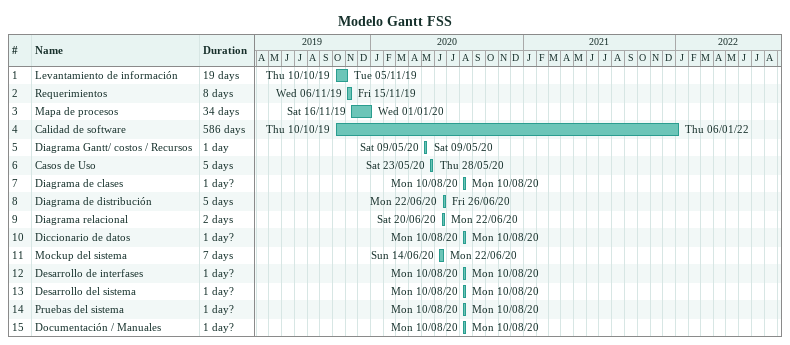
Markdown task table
Modelo Gantt FSS

| ID | Task | Duration | Start | Finish |
|---|---|---|---|---|
| 1 | Levantamiento de información | 19d | 2019-10-10 | 2019-11-05 |
| 2 | Requerimientos | 8d | 2019-11-06 | 2019-11-15 |
| 3 | Mapa de procesos | 34d | 2019-11-16 | 2020-01-01 |
| 4 | Calidad de software | 586d | 2019-10-10 | 2022-01-06 |
| 5 | Diagrama Gantt/ costos / Recursos | 1d | 2020-05-09 | 2020-05-09 |
| 6 | Casos de Uso | 5d | 2020-05-23 | 2020-05-28 |
| 7 | Diagrama de clases | 1d? | 2020-08-10 | 2020-08-10 |
| 8 | Diagrama de distribución | 5d | 2020-06-22 | 2020-06-26 |
| 9 | Diagrama relacional | 2d | 2020-06-20 | 2020-06-22 |
| 10 | Diccionario de datos | 1d? | 2020-08-10 | 2020-08-10 |
| 11 | Mockup del sistema | 7d | 2020-06-14 | 2020-06-22 |
| 12 | Desarrollo de interfases | 1d? | 2020-08-10 | 2020-08-10 |
| 13 | Desarrollo del sistema | 1d? | 2020-08-10 | 2020-08-10 |
| 14 | Pruebas del sistema | 1d? | 2020-08-10 | 2020-08-10 |
| 15 | Documentación / Manuales | 1d? | 2020-08-10 | 2020-08-10 |
